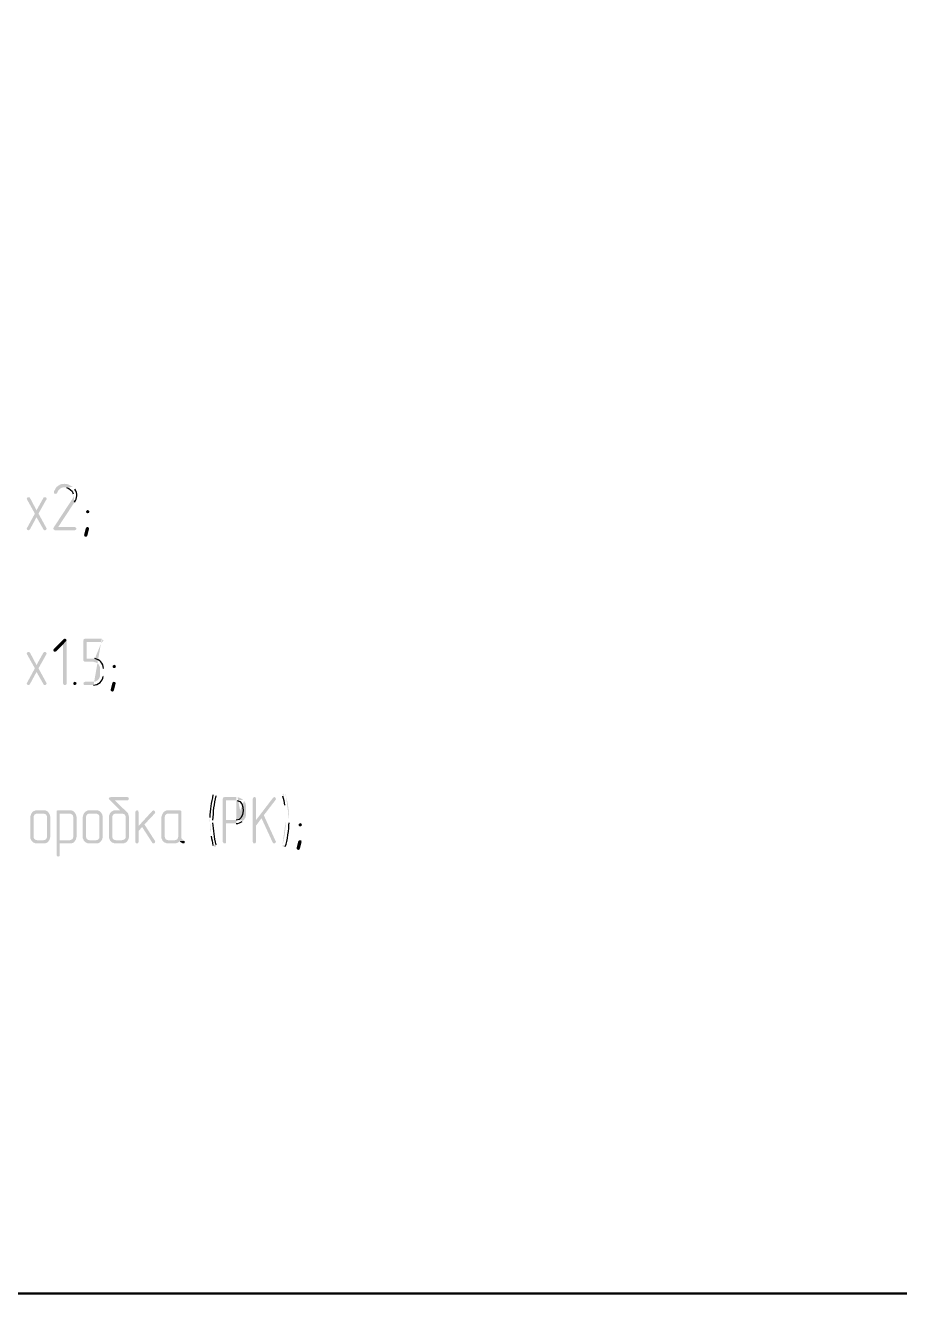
# Model space of a CAD drawing. Header units: millimetres. Extents: x -211 to 10565, y -2293 to 2244.
# Drawn here: x 5224.2 to 5280.6, y -361.3 to -279.4 of the extents above; entities that cross this region are included whole.
import ezdxf

# ---------------------------------------------------------------- set-up
doc = ezdxf.new("R2010")
doc.units = ezdxf.units.MM
doc.layers.add('PDF _Геометрия', color=7, linetype='Continuous')
doc.layers.add('PDF _Сплошная заливка', color=7, linetype='Continuous')

msp = doc.modelspace()

# ---------------------------------------------------------------- hatches: boundary and pattern name
at = {"layer": 'PDF _Сплошная заливка', "transparency": 33554559}
h = msp.add_hatch(color=256, dxfattribs=at)
h.paths.add_polyline_path([(5227.246, -309.199), (5226.696, -309.22), (5226.823, -309.22)], flags=0)
h.paths.add_polyline_path([(5227.267, -309.643), (5227.267, -309.813), (5227.246, -309.897), (5227.225, -309.961), (5227.161, -310.045), (5225.998, -311.823), (5225.976, -311.886), (5226.019, -311.95), (5226.082, -311.992), (5227.373, -311.992), (5227.436, -311.95), (5227.479, -311.886), (5227.436, -311.823), (5227.373, -311.781), (5226.294, -311.781), (5227.352, -310.172)], flags=0)
h.paths.add_polyline_path([(5227.373, -309.347), (5227.31, -309.263)], flags=0)
for points in [[(5226.696, -308.987), (5226.611, -309.009), (5226.527, -309.009), (5226.442, -309.03), (5226.378, -309.072), (5226.294, -309.114), (5226.252, -309.157), (5226.188, -309.199), (5226.146, -309.263), (5226.103, -309.347), (5226.061, -309.411), (5226.019, -309.495), (5226.019, -309.538), (5226.04, -309.622), (5226.125, -309.643), (5226.188, -309.622), (5226.23, -309.58), (5226.23, -309.559), (5226.273, -309.474), (5226.315, -309.411), (5226.421, -309.305), (5226.463, -309.284), (5226.527, -309.241), (5226.611, -309.22), (5226.696, -309.22), (5227.246, -309.199), (5227.161, -309.157), (5227.098, -309.114), (5227.013, -309.072), (5226.95, -309.03), (5226.865, -309.009), (5226.781, -309.009)], [(5224.368, -309.855), (5224.305, -309.876), (5224.262, -309.961), (5224.284, -310.003), (5224.791, -310.913), (5224.897, -311.146), (5225.342, -311.929), (5225.363, -311.971), (5225.426, -311.992), (5225.447, -311.992), (5225.511, -311.971), (5225.553, -311.886), (5225.532, -311.844), (5225.024, -310.913), (5224.897, -310.701), (5224.474, -309.897), (5224.453, -309.876)], [(5225.447, -309.855), (5225.384, -309.855), (5225.342, -309.897), (5224.897, -310.701), (5225.024, -310.913), (5225.532, -310.003), (5225.553, -309.961), (5225.511, -309.876)], [(5224.791, -310.913), (5224.284, -311.844), (5224.262, -311.886), (5224.305, -311.971), (5224.368, -311.992), (5224.432, -311.971), (5224.474, -311.929), (5224.897, -311.146)], [(5228.198, -310.68), (5228.135, -310.723), (5228.114, -310.723), (5228.092, -310.786), (5228.114, -310.871), (5228.198, -310.892), (5228.283, -310.871), (5228.304, -310.786), (5228.283, -310.723)], [(5228.177, -311.781), (5228.114, -311.802), (5228.071, -311.865), (5227.965, -312.288), (5227.965, -312.31), (5227.987, -312.373), (5228.071, -312.415), (5228.135, -312.394), (5228.177, -312.331), (5228.283, -311.908), (5228.283, -311.886), (5228.262, -311.802)], [(5226.717, -318.975), (5226.654, -319.018), (5226.019, -319.652), (5225.976, -319.737), (5226.019, -319.8), (5226.082, -319.843), (5226.167, -319.8), (5226.611, -319.356), (5226.844, -319.081), (5226.802, -319.018)], [(5226.844, -319.081), (5226.611, -319.356), (5226.611, -321.874), (5226.654, -321.959), (5226.717, -321.98), (5226.802, -321.959), (5226.844, -321.874)], [(5224.368, -319.843), (5224.305, -319.864), (5224.262, -319.949), (5224.284, -319.991), (5224.791, -320.901), (5224.897, -321.134), (5225.342, -321.916), (5225.363, -321.959), (5225.426, -321.98), (5225.447, -321.98), (5225.511, -321.959), (5225.553, -321.874), (5225.532, -321.832), (5225.024, -320.901), (5224.897, -320.689), (5224.474, -319.885), (5224.453, -319.864)], [(5225.447, -319.843), (5225.384, -319.843), (5225.342, -319.885), (5224.897, -320.689), (5225.024, -320.901), (5225.532, -319.991), (5225.553, -319.949), (5225.511, -319.864)], [(5229.912, -320.668), (5229.849, -320.71), (5229.828, -320.71), (5229.806, -320.774), (5229.828, -320.858), (5229.912, -320.88), (5229.997, -320.858), (5230.018, -320.774), (5229.997, -320.71)], [(5224.791, -320.901), (5224.284, -321.832), (5224.262, -321.874), (5224.305, -321.959), (5224.368, -321.98), (5224.432, -321.959), (5224.474, -321.916), (5224.897, -321.134)], [(5227.373, -321.768), (5227.458, -321.811), (5227.479, -321.874), (5227.458, -321.938), (5227.373, -321.98), (5227.288, -321.959), (5227.267, -321.874), (5227.288, -321.811)], [(5229.891, -321.768), (5229.828, -321.79), (5229.785, -321.853), (5229.679, -322.276), (5229.679, -322.297), (5229.701, -322.361), (5229.785, -322.403), (5229.849, -322.382), (5229.891, -322.319), (5229.997, -321.895), (5229.997, -321.874), (5229.976, -321.79)], [(5230.759, -329.196), (5229.679, -329.196), (5229.679, -329.217), (5229.595, -329.238), (5229.553, -329.301), (5229.574, -329.344), (5230.293, -330.063), (5229.912, -330.063), (5229.849, -330.084), (5229.764, -330.127), (5229.701, -330.19), (5229.637, -330.254), (5229.616, -330.317), (5229.574, -330.402), (5229.574, -331.862), (5229.616, -331.925), (5229.637, -332.01), (5229.997, -331.989), (5229.912, -331.968), (5229.849, -331.925), (5229.806, -331.862), (5229.785, -331.777), (5229.785, -330.486), (5229.806, -330.402), (5229.849, -330.338), (5229.912, -330.296), (5229.997, -330.275), (5230.42, -330.275), (5230.801, -330.254), (5230.738, -330.19), (5229.955, -329.428), (5230.759, -329.428), (5230.822, -329.386), (5230.864, -329.323), (5230.822, -329.238)], [(5238.948, -329.196), (5238.884, -329.238), (5238.842, -329.323), (5238.842, -332.095), (5238.884, -332.179), (5238.948, -332.2), (5239.032, -332.179), (5239.054, -332.095), (5239.054, -329.301), (5239.032, -329.238)], [(5240.239, -329.196), (5240.217, -329.217), (5240.154, -329.259), (5239.054, -330.698), (5239.054, -331.058), (5239.413, -330.571), (5239.561, -330.381), (5240.323, -329.386), (5240.344, -329.323), (5240.302, -329.238)], [(5224.58, -330.254), (5224.538, -330.338), (5224.516, -330.402), (5224.495, -330.486), (5224.495, -331.862), (5224.538, -331.947), (5224.559, -332.01), (5224.918, -331.989), (5224.834, -331.968), (5224.77, -331.925), (5224.728, -331.862), (5224.707, -331.777), (5224.707, -330.486), (5224.728, -330.402), (5224.77, -330.338), (5224.834, -330.296), (5224.918, -330.275), (5225.363, -330.275)], [(5225.363, -330.063), (5224.834, -330.063), (5224.749, -330.106), (5224.686, -330.127), (5224.622, -330.19), (5224.58, -330.254), (5225.363, -330.275), (5225.426, -330.296), (5225.511, -330.338), (5225.553, -330.402), (5225.574, -330.486), (5225.574, -331.777), (5225.553, -331.862), (5225.511, -331.925), (5225.447, -331.968), (5225.363, -331.989), (5224.918, -331.989), (5224.559, -332.01), (5224.686, -332.137), (5224.749, -332.158), (5224.834, -332.2), (5225.426, -332.2), (5225.511, -332.179), (5225.596, -332.137), (5225.659, -332.073), (5225.744, -331.947), (5225.786, -331.777), (5225.786, -330.486), (5225.744, -330.317), (5225.659, -330.19), (5225.596, -330.127), (5225.511, -330.084), (5225.447, -330.063)], [(5227.056, -330.063), (5226.273, -330.063), (5226.209, -330.084), (5226.188, -330.169), (5226.188, -332.962), (5226.23, -333.026), (5226.294, -333.047), (5226.378, -333.026), (5226.4, -332.941), (5226.4, -332.2), (5227.14, -332.2), (5227.204, -332.179), (5227.288, -332.137), (5227.352, -332.073), (5227.394, -332.01), (5226.4, -331.989), (5226.4, -330.275), (5227.056, -330.275), (5227.394, -330.254), (5227.352, -330.19), (5227.288, -330.127), (5227.204, -330.084), (5227.14, -330.063)], [(5227.394, -330.254), (5227.056, -330.275), (5227.119, -330.296), (5227.204, -330.338), (5227.246, -330.402), (5227.267, -330.486), (5227.267, -331.777), (5227.246, -331.862), (5227.204, -331.925), (5227.119, -331.968), (5227.056, -331.989), (5226.4, -331.989), (5227.394, -332.01), (5227.436, -331.947), (5227.479, -331.777), (5227.479, -330.486), (5227.436, -330.317)], [(5227.965, -330.254), (5227.923, -330.338), (5227.902, -330.402), (5227.881, -330.486), (5227.881, -331.862), (5227.923, -331.947), (5227.944, -332.01), (5228.304, -331.989), (5228.219, -331.968), (5228.156, -331.925), (5228.114, -331.862), (5228.092, -331.777), (5228.092, -330.486), (5228.114, -330.402), (5228.156, -330.338), (5228.219, -330.296), (5228.304, -330.275), (5228.748, -330.275)], [(5228.748, -330.063), (5228.219, -330.063), (5228.135, -330.106), (5228.071, -330.127), (5228.008, -330.19), (5227.965, -330.254), (5228.748, -330.275), (5228.812, -330.296), (5228.897, -330.338), (5228.939, -330.402), (5228.96, -330.486), (5228.96, -331.777), (5228.939, -331.862), (5228.897, -331.925), (5228.833, -331.968), (5228.748, -331.989), (5228.304, -331.989), (5227.944, -332.01), (5228.071, -332.137), (5228.135, -332.158), (5228.219, -332.2), (5228.812, -332.2), (5228.897, -332.179), (5228.981, -332.137), (5229.045, -332.073), (5229.129, -331.947), (5229.15, -331.862), (5229.172, -331.777), (5229.172, -330.486), (5229.129, -330.317), (5229.045, -330.19), (5228.981, -330.127), (5228.897, -330.084), (5228.833, -330.063)], [(5230.801, -330.254), (5230.42, -330.275), (5230.505, -330.296), (5230.589, -330.338), (5230.632, -330.402), (5230.653, -330.486), (5230.653, -331.777), (5230.632, -331.862), (5230.589, -331.925), (5230.505, -331.968), (5230.42, -331.989), (5229.997, -331.989), (5229.637, -332.01), (5229.701, -332.073), (5229.764, -332.137), (5229.849, -332.158), (5229.912, -332.2), (5230.526, -332.2), (5230.589, -332.158), (5230.674, -332.137), (5230.738, -332.073), (5230.822, -331.947), (5230.864, -331.777), (5230.864, -330.486), (5230.843, -330.423), (5230.822, -330.338)], [(5231.372, -330.063), (5231.309, -330.106), (5231.267, -330.169), (5231.267, -332.095), (5231.309, -332.179), (5231.372, -332.2), (5231.457, -332.179), (5231.478, -332.095), (5231.478, -331.396), (5231.711, -331.142), (5231.478, -331.079), (5231.478, -330.169), (5231.457, -330.084)], [(5232.452, -330.063), (5232.367, -330.106), (5231.478, -331.079), (5231.711, -331.142), (5232.367, -332.158), (5232.388, -332.179), (5232.452, -332.2), (5232.515, -332.179), (5232.557, -332.095), (5232.536, -332.031), (5231.859, -330.973), (5232.536, -330.254), (5232.557, -330.169), (5232.515, -330.106)], [(5233.044, -330.254), (5233.002, -330.338), (5232.981, -330.402), (5232.959, -330.486), (5232.959, -331.862), (5233.002, -331.947), (5233.023, -332.01), (5233.15, -332.137), (5233.213, -332.158), (5233.298, -332.2), (5233.848, -332.2), (5233.933, -332.179), (5233.996, -332.158), (5234.081, -332.116), (5234.144, -332.052), (5234.462, -332.052), (5234.398, -331.989), (5233.383, -331.989), (5233.298, -331.968), (5233.234, -331.925), (5233.192, -331.862), (5233.171, -331.777), (5233.171, -330.486), (5233.192, -330.402), (5233.234, -330.338), (5233.298, -330.296), (5233.383, -330.275), (5234.039, -330.275)], [(5234.144, -330.063), (5233.298, -330.063), (5233.213, -330.106), (5233.15, -330.127), (5233.086, -330.19), (5233.044, -330.254), (5234.039, -330.275), (5234.039, -331.777), (5234.017, -331.862), (5233.975, -331.925), (5233.912, -331.968), (5233.827, -331.989), (5233.383, -331.989), (5234.398, -331.989), (5234.335, -331.968), (5234.292, -331.904), (5234.25, -331.862), (5234.25, -330.148), (5234.208, -330.084)], [(5239.561, -330.381), (5239.413, -330.571), (5240.133, -332.137), (5240.175, -332.179), (5240.239, -332.2), (5240.302, -332.179), (5240.344, -332.095), (5240.344, -332.073), (5240.323, -332.052)], [(5241.91, -330.889), (5241.847, -330.931), (5241.826, -330.931), (5241.804, -330.994), (5241.826, -331.079), (5241.91, -331.1), (5241.995, -331.079), (5242.016, -330.994), (5241.995, -330.931)], [(5234.462, -332.052), (5234.144, -332.052), (5234.166, -332.095), (5234.229, -332.137), (5234.25, -332.158), (5234.335, -332.2), (5234.356, -332.2), (5234.441, -332.179), (5234.462, -332.095)], [(5241.889, -331.989), (5241.826, -332.01), (5241.783, -332.073), (5241.677, -332.497), (5241.677, -332.518), (5241.699, -332.581), (5241.783, -332.624), (5241.847, -332.602), (5241.889, -332.539), (5241.995, -332.116), (5241.995, -332.095), (5241.974, -332.01)]]:
    msp.add_hatch(color=256, dxfattribs=at).paths.add_polyline_path(points)
h = msp.add_hatch(color=256, dxfattribs=at)
h.paths.add_polyline_path([(5229.108, -318.975), (5228.029, -318.975), (5228.008, -318.996), (5227.944, -319.018), (5227.923, -319.102), (5227.923, -320.393), (5227.965, -320.456), (5228.029, -320.478), (5228.579, -320.478), (5228.643, -320.499), (5228.727, -320.52), (5228.812, -320.562), (5228.875, -320.605), (5228.918, -320.668), (5228.96, -320.753), (5228.981, -320.816), (5229.002, -320.901), (5229.002, -321.345), (5228.981, -321.43), (5228.96, -321.493), (5228.918, -321.578), (5228.875, -321.641), (5228.812, -321.684), (5228.727, -321.726), (5228.664, -321.768), (5228.029, -321.768), (5227.944, -321.811), (5227.923, -321.874), (5227.944, -321.959), (5228.029, -321.98), (5228.579, -321.98)], flags=0)
h.paths.add_polyline_path([(5229.193, -321.43), (5229.214, -321.345), (5229.214, -320.901)], flags=0)
h.paths.add_polyline_path([(5228.664, -320.266), (5228.135, -320.266), (5228.135, -319.208), (5229.108, -319.208), (5229.172, -319.166), (5229.214, -319.102), (5229.172, -319.018)], flags=0)
h = msp.add_hatch(color=256, dxfattribs=at)
h.paths.add_polyline_path([(5236.387, -328.984), (5236.324, -329.026), (5236.282, -329.069)], flags=0)
h.paths.add_polyline_path([(5236.07, -330.529), (5236.07, -330.698), (5236.091, -330.952), (5236.091, -331.312), (5236.133, -331.523), (5236.133, -331.566), (5236.155, -331.65), (5236.155, -331.735)], flags=0)
h.paths.add_polyline_path([(5236.282, -332.327), (5236.345, -332.391), (5236.387, -332.412), (5236.472, -332.391), (5236.493, -332.306), (5236.493, -332.285)], flags=0)
h.paths.add_polyline_path([(5236.282, -330.867), (5236.282, -330.698)], flags=0)
h.paths.add_polyline_path([(5236.493, -329.132), (5236.493, -329.09), (5236.472, -329.026)], flags=0)
h = msp.add_hatch(color=256, dxfattribs=at)
h.paths.add_polyline_path([(5240.873, -328.984), (5240.789, -329.026), (5240.768, -329.09), (5240.768, -329.132)], flags=0)
h.paths.add_polyline_path([(5240.895, -329.725), (5240.916, -329.809), (5240.937, -329.915)], flags=0)
h.paths.add_polyline_path([(5240.937, -329.915, 0.000994), (5240.979, -330.444)], flags=0)
h.paths.add_polyline_path([(5240.979, -330.444), (5240.979, -330.698)], flags=0)
h.paths.add_polyline_path([(5240.768, -332.285, 0.064629), (5240.979, -330.698)], flags=0)
h.paths.add_polyline_path([(5240.768, -332.285), (5240.768, -332.306), (5240.789, -332.391), (5240.873, -332.412), (5240.937, -332.391)], flags=0)
h.paths.add_polyline_path([(5241.191, -330.867), (5241.191, -330.698)], flags=0)
h.paths.add_polyline_path([(5241.191, -330.698, 0.064039), (5241, -329.153)], flags=0)
h.paths.add_polyline_path([(5241, -329.153), (5240.979, -329.069), (5240.916, -329.005)], flags=0)
h = msp.add_hatch(color=256, dxfattribs=at)
h.paths.add_polyline_path([(5237.784, -329.196), (5237.022, -329.196), (5237.001, -329.217), (5236.938, -329.238), (5236.916, -329.323), (5236.916, -332.095), (5236.959, -332.179), (5237.022, -332.2), (5237.107, -332.179), (5237.128, -332.095), (5237.128, -330.91), (5237.784, -330.91)], flags=0)
h.paths.add_polyline_path([(5238.165, -330.783), (5238.228, -330.719), (5237.128, -330.698), (5237.128, -329.428), (5237.784, -329.428), (5238.228, -329.386), (5238.165, -329.344), (5238.101, -329.301), (5238.017, -329.259), (5237.953, -329.238), (5237.869, -329.217)], flags=0)
h = msp.add_hatch(color=256, dxfattribs=at)
h.paths.add_polyline_path([(5238.228, -329.386), (5237.784, -329.428), (5237.847, -329.428)], flags=0)
h.paths.add_polyline_path([(5237.784, -330.698), (5237.128, -330.698), (5238.228, -330.719), (5238.292, -330.677), (5238.334, -330.592), (5238.376, -330.529), (5238.419, -330.359), (5238.419, -329.767), (5238.376, -329.598), (5238.334, -329.534), (5238.292, -329.45)], flags=0)

# ---------------------------------------------------------------- linework, layer by layer
at = {"layer": 'PDF _Геометрия', "lineweight": 50}
msp.add_lwpolyline([(5097.067, -361.254), (5097.067, -74.34), (5492.132, -74.34), (5492.132, -361.254)], close=True, dxfattribs=at)
at = {"layer": 'PDF _Геометрия', "lineweight": 25}
for points in [[(5226.823, -309.22), (5227.059, -309.34), (5227.177, -309.361), (5227.267, -309.643)], [(5227.352, -310.172), (5227.513, -309.917), (5227.554, -309.603), (5227.373, -309.347)], [(5229.214, -320.901), (5229.21, -320.564), (5228.969, -320.346), (5228.664, -320.266)], [(5228.579, -321.98), (5228.872, -321.994), (5229.186, -321.712), (5229.193, -321.43)], [(5236.282, -329.069), (5236.175, -329.551), (5236.076, -330.034), (5236.07, -330.529)], [(5236.282, -330.698), (5236.306, -330.169), (5236.349, -329.644), (5236.493, -329.132)], [(5237.847, -329.428), (5238.377, -329.466), (5238.358, -330.756), (5237.784, -330.698)], [(5240.768, -329.132), (5240.838, -329.313), (5240.887, -329.53), (5240.895, -329.725)], [(5236.493, -332.285), (5236.368, -331.818), (5236.312, -331.346), (5236.282, -330.867)], [(5237.784, -330.91), (5237.886, -330.919), (5238.087, -330.854), (5238.165, -330.783)], [(5240.937, -332.391), (5241.095, -332.079), (5241.184, -331.231), (5241.191, -330.867)], [(5236.155, -331.735), (5236.212, -331.962), (5236.25, -332.095), (5236.282, -332.327)]]:
    msp.add_open_spline(points, degree=3, dxfattribs=at)

doc.saveas('drawing.dxf')
